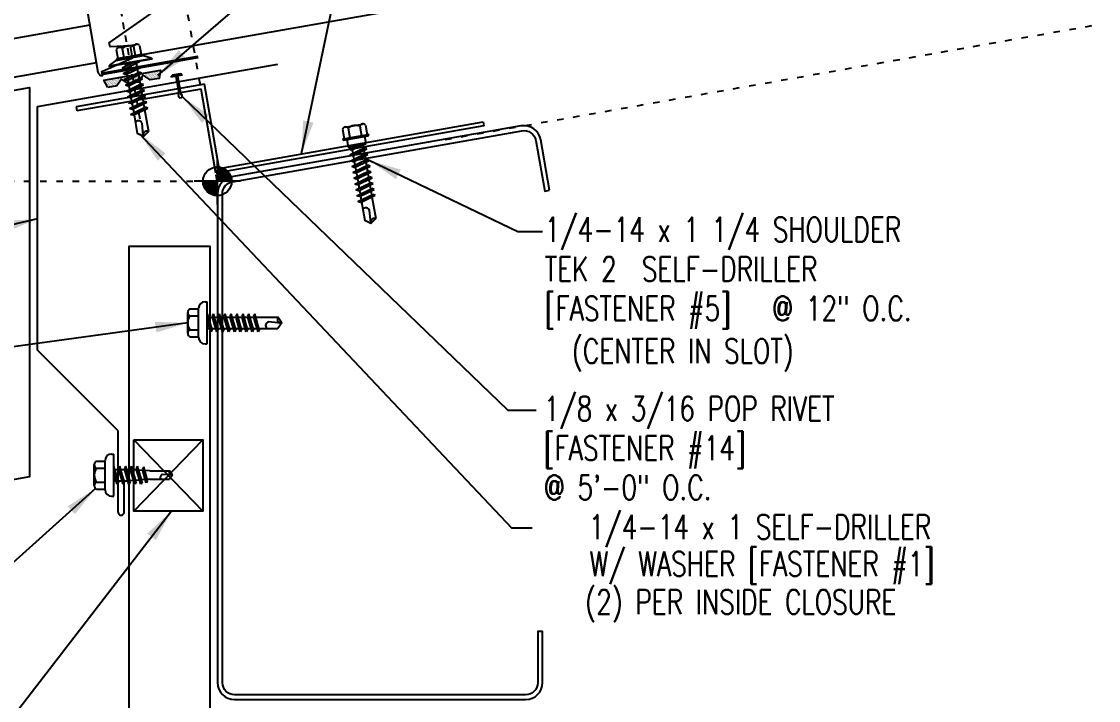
# Model space of a CAD drawing. Header units: inches. Extents: x 0.4 to 41.6, y 2 to 50.7.
# Drawn here: x 22.32 to 38.88, y 13.68 to 24.12 of the extents above; entities that cross this region are included whole.
import ezdxf
from ezdxf.enums import TextEntityAlignment as Align

# ---------------------------------------------------------------- set-up
doc = ezdxf.new("R2010")
doc.units = ezdxf.units.IN
doc.header["$MEASUREMENT"] = 0
doc.linetypes.add('ACAD_ISO07W100', pattern=[3, 0, -3])
doc.linetypes.add('DASH3', pattern=[0.125, 0.0625, -0.0625])
for name, color, linetype in [('CLO', 3, 'Continuous'), ('ELEV-MK', 3, 'Continuous'), ('FASTENER', 9, 'Continuous'), ('PANEL', 11, 'Continuous'), ('STLA', 12, 'Continuous'), ('TAPE', 8, 'Continuous'), ('TEXT', 2, 'Continuous'), ('TRIM', 6, 'Continuous')]:
    doc.layers.add(name, color=color, linetype=linetype)
doc.styles.add('TEXT1', font='ROMANS.shx', dxfattribs={"width": 0.75, "height": 0.375})
doc.dimstyles.new('DETAIL$7', dxfattribs={"dimscale": 4, "dimtxt": 0.09375, "dimasz": 0.125, "dimexe": 0.0625, "dimexo": 0.125, "dimgap": 0.0625, "dimtad": 1, "dimdec": 4, "dimzin": 3, "dimdsep": 46, "dimlunit": 4, "dimtxsty": 'TEXT1', "dimblk": 'ARCHTICK', "dimcen": 0.0625, "dimclrd": 7, "dimclre": 7, "dimclrt": 2, "dimadec": 0, "dimazin": 0, "dimtfac": 0.59375, "dimtdec": 4, "dimtmove": 0, "dimatfit": 3, "dimfxl": 0, "dimfrac": 2, "dimtolj": 1, "dimtzin": 3, "dimarcsym": 0})

# ---------------------------------------------------------------- blocks, each defined once
blk = doc.blocks.new('MB_UDICM')
at = {"layer": 'CLO'}
blk.add_lwpolyline([(0, 1), (0, 0.06, 0.414337), (0.06, 0), (0.06, 0.06), (0.562, 0.187), (0.562, 0.375), (0.25, 0.413), (0.25, 0.476), (1, 0.828), (1, 1.89), (0.06, 1.89), (0.06, 1.95, 0.414214), (0, 1.89)], format="xyb", close=True, dxfattribs=at)
at = {"layer": 'CLO', "const_width": 0.0478}
for points in [[(0.06, 1.926), (1, 1.926)], [(0.06, 0.024), (1.56, 0.024)]]:
    blk.add_lwpolyline(points, dxfattribs=at)
blk = doc.blocks.new('*X4')
at = {"color": 0}
for p, q in [((-0.434, 0.135), (-0.434, 0.135)), ((-0.434, 0.123), (-0.434, 0.123)), ((-0.422, 0.141), (-0.422, 0.141)), ((-0.422, 0.129), (-0.422, 0.129)), ((-0.422, 0.117), (-0.422, 0.117)), ((-0.422, 0.105), (-0.422, 0.105)), ((-0.422, 0.094), (-0.422, 0.094)), ((-0.422, 0.082), (-0.422, 0.082)), ((-0.41, 0.135), (-0.41, 0.135)), ((-0.41, 0.123), (-0.41, 0.123)), ((-0.41, 0.111), (-0.41, 0.111)), ((-0.41, 0.1), (-0.41, 0.1)), ((-0.41, 0.088), (-0.41, 0.088)), ((-0.41, 0.076), (-0.41, 0.076)), ((-0.41, 0.064), (-0.41, 0.064)), ((-0.41, 0.053), (-0.41, 0.053)), ((-0.41, 0.041), (-0.41, 0.041)), ((-0.398, 0.141), (-0.398, 0.141)), ((-0.398, 0.129), (-0.398, 0.129)), ((-0.398, 0.117), (-0.398, 0.117)), ((-0.398, 0.105), (-0.398, 0.105)), ((-0.398, 0.094), (-0.398, 0.094)), ((-0.398, 0.082), (-0.398, 0.082)), ((-0.398, 0.07), (-0.398, 0.07)), ((-0.398, 0.059), (-0.398, 0.059)), ((-0.398, 0.047), (-0.398, 0.047)), ((-0.398, 0.035), (-0.398, 0.035)), ((-0.398, 0.023), (-0.398, 0.023)), ((-0.387, 0.135), (-0.387, 0.135)), ((-0.387, 0.123), (-0.387, 0.123)), ((-0.387, 0.111), (-0.387, 0.111)), ((-0.387, 0.1), (-0.387, 0.1)), ((-0.387, 0.088), (-0.387, 0.088)), ((-0.387, 0.076), (-0.387, 0.076)), ((-0.387, 0.064), (-0.387, 0.064)), ((-0.387, 0.053), (-0.387, 0.053)), ((-0.387, 0.041), (-0.387, 0.041)), ((-0.387, 0.029), (-0.387, 0.029)), ((-0.375, 0.141), (-0.375, 0.141)), ((-0.375, 0.129), (-0.375, 0.129)), ((-0.375, 0.117), (-0.375, 0.117)), ((-0.375, 0.105), (-0.375, 0.105)), ((-0.375, 0.094), (-0.375, 0.094)), ((-0.375, 0.082), (-0.375, 0.082)), ((-0.375, 0.07), (-0.375, 0.07)), ((-0.375, 0.059), (-0.375, 0.059)), ((-0.375, 0.047), (-0.375, 0.047)), ((-0.375, 0.035), (-0.375, 0.035)), ((-0.375, 0.023), (-0.375, 0.023)), ((-0.363, 0.135), (-0.363, 0.135)), ((-0.363, 0.123), (-0.363, 0.123)), ((-0.363, 0.111), (-0.363, 0.111)), ((-0.363, 0.1), (-0.363, 0.1)), ((-0.363, 0.088), (-0.363, 0.088)), ((-0.363, 0.076), (-0.363, 0.076)), ((-0.363, 0.064), (-0.363, 0.064)), ((-0.363, 0.053), (-0.363, 0.053)), ((-0.363, 0.041), (-0.363, 0.041)), ((-0.363, 0.029), (-0.363, 0.029)), ((-0.352, 0.141), (-0.352, 0.141)), ((-0.352, 0.129), (-0.352, 0.129)), ((-0.352, 0.117), (-0.352, 0.117)), ((-0.352, 0.105), (-0.352, 0.105)), ((-0.352, 0.094), (-0.352, 0.094)), ((-0.352, 0.082), (-0.352, 0.082)), ((-0.352, 0.07), (-0.352, 0.07)), ((-0.352, 0.059), (-0.352, 0.059)), ((-0.352, 0.047), (-0.352, 0.047)), ((-0.352, 0.035), (-0.352, 0.035)), ((-0.352, 0.023), (-0.352, 0.023)), ((-0.34, 0.135), (-0.34, 0.135)), ((-0.34, 0.123), (-0.34, 0.123)), ((-0.34, 0.111), (-0.34, 0.111)), ((-0.34, 0.1), (-0.34, 0.1)), ((-0.34, 0.088), (-0.34, 0.088)), ((-0.34, 0.076), (-0.34, 0.076)), ((-0.34, 0.064), (-0.34, 0.064)), ((-0.34, 0.053), (-0.34, 0.053)), ((-0.34, 0.041), (-0.34, 0.041)), ((-0.34, 0.029), (-0.34, 0.029)), ((-0.328, 0.141), (-0.328, 0.141)), ((-0.328, 0.129), (-0.328, 0.129)), ((-0.328, 0.117), (-0.328, 0.117)), ((-0.328, 0.105), (-0.328, 0.105)), ((-0.328, 0.094), (-0.328, 0.094)), ((-0.328, 0.082), (-0.328, 0.082)), ((-0.328, 0.07), (-0.328, 0.07)), ((-0.328, 0.059), (-0.328, 0.059)), ((-0.328, 0.047), (-0.328, 0.047)), ((-0.328, 0.035), (-0.328, 0.035)), ((-0.328, 0.023), (-0.328, 0.023)), ((-0.316, 0.135), (-0.316, 0.135)), ((-0.316, 0.123), (-0.316, 0.123)), ((-0.316, 0.111), (-0.316, 0.111)), ((-0.316, 0.1), (-0.316, 0.1)), ((-0.316, 0.088), (-0.316, 0.088)), ((-0.316, 0.076), (-0.316, 0.076)), ((-0.316, 0.064), (-0.316, 0.064)), ((-0.316, 0.053), (-0.316, 0.053)), ((-0.316, 0.041), (-0.316, 0.041)), ((-0.316, 0.029), (-0.316, 0.029)), ((-0.305, 0.141), (-0.305, 0.141)), ((-0.305, 0.129), (-0.305, 0.129)), ((-0.305, 0.117), (-0.305, 0.117)), ((-0.305, 0.105), (-0.305, 0.105)), ((-0.305, 0.094), (-0.305, 0.094)), ((-0.305, 0.082), (-0.305, 0.082)), ((-0.305, 0.07), (-0.305, 0.07)), ((-0.305, 0.059), (-0.305, 0.059)), ((-0.305, 0.047), (-0.305, 0.047)), ((-0.305, 0.035), (-0.305, 0.035)), ((-0.305, 0.023), (-0.305, 0.023)), ((-0.293, 0.135), (-0.293, 0.135)), ((-0.293, 0.123), (-0.293, 0.123)), ((-0.293, 0.111), (-0.293, 0.111)), ((-0.293, 0.1), (-0.293, 0.1)), ((-0.293, 0.088), (-0.293, 0.088)), ((-0.293, 0.076), (-0.293, 0.076)), ((-0.293, 0.064), (-0.293, 0.064)), ((-0.293, 0.053), (-0.293, 0.053)), ((-0.293, 0.041), (-0.293, 0.041)), ((-0.293, 0.029), (-0.293, 0.029)), ((-0.281, 0.141), (-0.281, 0.141)), ((-0.281, 0.129), (-0.281, 0.129)), ((-0.281, 0.117), (-0.281, 0.117)), ((-0.281, 0.105), (-0.281, 0.105)), ((-0.281, 0.094), (-0.281, 0.094)), ((-0.281, 0.082), (-0.281, 0.082)), ((-0.281, 0.07), (-0.281, 0.07)), ((-0.281, 0.059), (-0.281, 0.059)), ((-0.281, 0.047), (-0.281, 0.047)), ((-0.281, 0.035), (-0.281, 0.035)), ((-0.281, 0.023), (-0.281, 0.023)), ((-0.27, 0.135), (-0.27, 0.135)), ((-0.27, 0.123), (-0.27, 0.123)), ((-0.27, 0.111), (-0.27, 0.111)), ((-0.27, 0.1), (-0.27, 0.1)), ((-0.27, 0.088), (-0.27, 0.088)), ((-0.27, 0.076), (-0.27, 0.076)), ((-0.27, 0.064), (-0.27, 0.064)), ((-0.27, 0.053), (-0.27, 0.053)), ((-0.27, 0.041), (-0.27, 0.041)), ((-0.27, 0.029), (-0.27, 0.029)), ((-0.258, 0.141), (-0.258, 0.141)), ((-0.258, 0.129), (-0.258, 0.129)), ((-0.258, 0.117), (-0.258, 0.117)), ((-0.258, 0.105), (-0.258, 0.105)), ((-0.258, 0.094), (-0.258, 0.094)), ((-0.258, 0.082), (-0.258, 0.082)), ((-0.258, 0.07), (-0.258, 0.07)), ((-0.258, 0.059), (-0.258, 0.059)), ((-0.258, 0.047), (-0.258, 0.047)), ((-0.258, 0.035), (-0.258, 0.035)), ((-0.258, 0.023), (-0.258, 0.023)), ((-0.246, 0.135), (-0.246, 0.135)), ((-0.246, 0.123), (-0.246, 0.123)), ((-0.246, 0.111), (-0.246, 0.111)), ((-0.246, 0.1), (-0.246, 0.1)), ((-0.246, 0.088), (-0.246, 0.088)), ((-0.246, 0.076), (-0.246, 0.076)), ((-0.246, 0.064), (-0.246, 0.064)), ((-0.246, 0.053), (-0.246, 0.053)), ((-0.246, 0.041), (-0.246, 0.041)), ((-0.234, 0.141), (-0.234, 0.141)), ((-0.234, 0.129), (-0.234, 0.129)), ((-0.234, 0.117), (-0.234, 0.117)), ((-0.234, 0.105), (-0.234, 0.105)), ((-0.234, 0.094), (-0.234, 0.094)), ((-0.234, 0.082), (-0.234, 0.082)), ((-0.234, 0.07), (-0.234, 0.07)), ((-0.234, 0.059), (-0.234, 0.059)), ((-0.234, 0.047), (-0.234, 0.047)), ((-0.223, 0.135), (-0.223, 0.135)), ((-0.223, 0.123), (-0.223, 0.123)), ((-0.223, 0.111), (-0.223, 0.111)), ((-0.223, 0.1), (-0.223, 0.1)), ((-0.223, 0.088), (-0.223, 0.088)), ((-0.223, 0.076), (-0.223, 0.076)), ((-0.223, 0.064), (-0.223, 0.064)), ((-0.211, 0.141), (-0.211, 0.141)), ((-0.211, 0.129), (-0.211, 0.129)), ((-0.211, 0.117), (-0.211, 0.117)), ((-0.211, 0.105), (-0.211, 0.105)), ((-0.211, 0.094), (-0.211, 0.094)), ((-0.211, 0.082), (-0.211, 0.082)), ((-0.211, 0.07), (-0.211, 0.07)), ((-0.199, 0.135), (-0.199, 0.135)), ((-0.199, 0.123), (-0.199, 0.123)), ((-0.199, 0.111), (-0.199, 0.111)), ((-0.199, 0.1), (-0.199, 0.1)), ((-0.199, 0.088), (-0.199, 0.088)), ((-0.188, 0.141), (-0.188, 0.141)), ((-0.188, 0.129), (-0.188, 0.129)), ((-0.188, 0.117), (-0.188, 0.117)), ((-0.188, 0.105), (-0.188, 0.105)), ((-0.188, 0.094), (-0.188, 0.094)), ((-0.176, 0.135), (-0.176, 0.135)), ((-0.176, 0.123), (-0.176, 0.123)), ((-0.176, 0.111), (-0.176, 0.111)), ((-0.164, 0.141), (-0.164, 0.141)), ((-0.164, 0.129), (-0.164, 0.129)), ((-0.164, 0.117), (-0.164, 0.117)), ((-0.164, 0.105), (-0.164, 0.105)), ((-0.152, 0.135), (-0.152, 0.135)), ((-0.152, 0.123), (-0.152, 0.123)), ((-0.152, 0.111), (-0.152, 0.111)), ((-0.152, 0.1), (-0.152, 0.1)), ((-0.141, 0.141), (-0.141, 0.141)), ((-0.141, 0.129), (-0.141, 0.129)), ((-0.141, 0.117), (-0.141, 0.117)), ((-0.141, 0.105), (-0.141, 0.105)), ((-0.141, 0.094), (-0.141, 0.094)), ((-0.141, 0.082), (-0.141, 0.082)), ((-0.129, 0.135), (-0.129, 0.135)), ((-0.129, 0.123), (-0.129, 0.123)), ((-0.129, 0.111), (-0.129, 0.111)), ((-0.129, 0.1), (-0.129, 0.1)), ((-0.129, 0.088), (-0.129, 0.088)), ((-0.129, 0.076), (-0.129, 0.076)), ((-0.117, 0.141), (-0.117, 0.141)), ((-0.117, 0.129), (-0.117, 0.129)), ((-0.117, 0.117), (-0.117, 0.117)), ((-0.117, 0.105), (-0.117, 0.105)), ((-0.117, 0.094), (-0.117, 0.094)), ((-0.117, 0.082), (-0.117, 0.082)), ((-0.117, 0.07), (-0.117, 0.07)), ((-0.117, 0.059), (-0.117, 0.059)), ((-0.105, 0.135), (-0.105, 0.135)), ((-0.105, 0.123), (-0.105, 0.123)), ((-0.105, 0.111), (-0.105, 0.111)), ((-0.105, 0.1), (-0.105, 0.1)), ((-0.105, 0.088), (-0.105, 0.088)), ((-0.105, 0.076), (-0.105, 0.076)), ((-0.105, 0.064), (-0.105, 0.064)), ((-0.105, 0.053), (-0.105, 0.053)), ((-0.094, 0.141), (-0.094, 0.141)), ((-0.094, 0.129), (-0.094, 0.129)), ((-0.094, 0.117), (-0.094, 0.117)), ((-0.094, 0.105), (-0.094, 0.105)), ((-0.094, 0.094), (-0.094, 0.094)), ((-0.094, 0.082), (-0.094, 0.082)), ((-0.094, 0.07), (-0.094, 0.07)), ((-0.094, 0.059), (-0.094, 0.059)), ((-0.094, 0.047), (-0.094, 0.047)), ((-0.094, 0.035), (-0.094, 0.035)), ((-0.082, 0.135), (-0.082, 0.135)), ((-0.082, 0.123), (-0.082, 0.123)), ((-0.082, 0.111), (-0.082, 0.111)), ((-0.082, 0.1), (-0.082, 0.1)), ((-0.082, 0.088), (-0.082, 0.088)), ((-0.082, 0.076), (-0.082, 0.076)), ((-0.082, 0.064), (-0.082, 0.064)), ((-0.082, 0.053), (-0.082, 0.053)), ((-0.082, 0.041), (-0.082, 0.041)), ((-0.082, 0.029), (-0.082, 0.029)), ((-0.07, 0.141), (-0.07, 0.141)), ((-0.07, 0.129), (-0.07, 0.129)), ((-0.07, 0.117), (-0.07, 0.117)), ((-0.07, 0.105), (-0.07, 0.105)), ((-0.07, 0.094), (-0.07, 0.094)), ((-0.07, 0.082), (-0.07, 0.082)), ((-0.07, 0.07), (-0.07, 0.07)), ((-0.07, 0.059), (-0.07, 0.059)), ((-0.07, 0.047), (-0.07, 0.047)), ((-0.07, 0.035), (-0.07, 0.035)), ((-0.07, 0.023), (-0.07, 0.023)), ((-0.059, 0.135), (-0.059, 0.135)), ((-0.059, 0.123), (-0.059, 0.123)), ((-0.059, 0.111), (-0.059, 0.111)), ((-0.059, 0.1), (-0.059, 0.1)), ((-0.059, 0.088), (-0.059, 0.088)), ((-0.059, 0.076), (-0.059, 0.076)), ((-0.059, 0.064), (-0.059, 0.064)), ((-0.059, 0.053), (-0.059, 0.053)), ((-0.059, 0.041), (-0.059, 0.041)), ((-0.059, 0.029), (-0.059, 0.029)), ((-0.047, 0.141), (-0.047, 0.141)), ((-0.047, 0.129), (-0.047, 0.129)), ((-0.047, 0.117), (-0.047, 0.117)), ((-0.047, 0.105), (-0.047, 0.105)), ((-0.047, 0.094), (-0.047, 0.094)), ((-0.047, 0.082), (-0.047, 0.082)), ((-0.047, 0.07), (-0.047, 0.07)), ((-0.047, 0.059), (-0.047, 0.059)), ((-0.047, 0.047), (-0.047, 0.047)), ((-0.047, 0.035), (-0.047, 0.035)), ((-0.047, 0.023), (-0.047, 0.023)), ((-0.035, 0.135), (-0.035, 0.135)), ((-0.035, 0.123), (-0.035, 0.123)), ((-0.035, 0.111), (-0.035, 0.111)), ((-0.035, 0.1), (-0.035, 0.1)), ((-0.035, 0.088), (-0.035, 0.088)), ((-0.035, 0.076), (-0.035, 0.076)), ((-0.035, 0.064), (-0.035, 0.064)), ((-0.035, 0.053), (-0.035, 0.053)), ((-0.035, 0.041), (-0.035, 0.041)), ((-0.035, 0.029), (-0.035, 0.029)), ((-0.023, 0.141), (-0.023, 0.141)), ((-0.023, 0.129), (-0.023, 0.129)), ((-0.023, 0.117), (-0.023, 0.117)), ((-0.023, 0.105), (-0.023, 0.105)), ((-0.023, 0.094), (-0.023, 0.094)), ((-0.023, 0.082), (-0.023, 0.082)), ((-0.023, 0.07), (-0.023, 0.07)), ((-0.023, 0.059), (-0.023, 0.059)), ((-0.023, 0.047), (-0.023, 0.047)), ((-0.023, 0.035), (-0.023, 0.035)), ((-0.023, 0.023), (-0.023, 0.023)), ((-0.012, 0.135), (-0.012, 0.135)), ((-0.012, 0.123), (-0.012, 0.123)), ((-0.012, 0.111), (-0.012, 0.111)), ((-0.012, 0.1), (-0.012, 0.1)), ((-0.012, 0.088), (-0.012, 0.088)), ((-0.012, 0.076), (-0.012, 0.076)), ((-0.012, 0.064), (-0.012, 0.064)), ((-0.012, 0.053), (-0.012, 0.053)), ((-0.012, 0.041), (-0.012, 0.041)), ((-0.012, 0.029), (-0.012, 0.029)), ((0, 0.141), (0, 0.141)), ((0, 0.129), (0, 0.129)), ((0, 0.117), (0, 0.117)), ((0, 0.105), (0, 0.105)), ((0, 0.094), (0, 0.094)), ((0, 0.082), (0, 0.082)), ((0, 0.07), (0, 0.07)), ((0, 0.059), (0, 0.059)), ((0, 0.047), (0, 0.047)), ((0, 0.035), (0, 0.035)), ((0, 0.023), (0, 0.023)), ((0.012, 0.135), (0.012, 0.135)), ((0.012, 0.123), (0.012, 0.123)), ((0.012, 0.111), (0.012, 0.111)), ((0.012, 0.1), (0.012, 0.1)), ((0.012, 0.088), (0.012, 0.088)), ((0.012, 0.076), (0.012, 0.076)), ((0.012, 0.064), (0.012, 0.064)), ((0.012, 0.053), (0.012, 0.053)), ((0.012, 0.041), (0.012, 0.041)), ((0.012, 0.029), (0.012, 0.029)), ((0.023, 0.141), (0.023, 0.141)), ((0.023, 0.129), (0.023, 0.129)), ((0.023, 0.117), (0.023, 0.117)), ((0.023, 0.105), (0.023, 0.105)), ((0.023, 0.094), (0.023, 0.094)), ((0.023, 0.082), (0.023, 0.082)), ((0.023, 0.07), (0.023, 0.07)), ((0.023, 0.059), (0.023, 0.059)), ((0.023, 0.047), (0.023, 0.047)), ((0.023, 0.035), (0.023, 0.035)), ((0.023, 0.023), (0.023, 0.023)), ((0.035, 0.135), (0.035, 0.135)), ((0.035, 0.123), (0.035, 0.123)), ((0.035, 0.111), (0.035, 0.111)), ((0.035, 0.1), (0.035, 0.1)), ((0.035, 0.088), (0.035, 0.088)), ((0.035, 0.076), (0.035, 0.076)), ((0.035, 0.064), (0.035, 0.064)), ((0.035, 0.053), (0.035, 0.053)), ((0.035, 0.041), (0.035, 0.041)), ((0.035, 0.029), (0.035, 0.029)), ((0.047, 0.141), (0.047, 0.141)), ((0.047, 0.129), (0.047, 0.129)), ((0.047, 0.117), (0.047, 0.117)), ((0.047, 0.105), (0.047, 0.105)), ((0.047, 0.094), (0.047, 0.094)), ((0.047, 0.082), (0.047, 0.082)), ((0.047, 0.07), (0.047, 0.07)), ((0.047, 0.059), (0.047, 0.059)), ((0.047, 0.047), (0.047, 0.047)), ((0.047, 0.035), (0.047, 0.035)), ((0.047, 0.023), (0.047, 0.023)), ((0.059, 0.135), (0.059, 0.135)), ((0.059, 0.123), (0.059, 0.123)), ((0.059, 0.111), (0.059, 0.111)), ((0.059, 0.1), (0.059, 0.1)), ((0.059, 0.088), (0.059, 0.088)), ((0.059, 0.076), (0.059, 0.076)), ((0.059, 0.064), (0.059, 0.064)), ((0.059, 0.053), (0.059, 0.053)), ((0.059, 0.041), (0.059, 0.041)), ((0.059, 0.029), (0.059, 0.029)), ((0.07, 0.141), (0.07, 0.141)), ((0.07, 0.129), (0.07, 0.129)), ((0.07, 0.117), (0.07, 0.117)), ((0.07, 0.105), (0.07, 0.105)), ((0.07, 0.094), (0.07, 0.094)), ((0.07, 0.082), (0.07, 0.082)), ((0.07, 0.07), (0.07, 0.07)), ((0.07, 0.059), (0.07, 0.059)), ((0.07, 0.047), (0.07, 0.047)), ((0.07, 0.035), (0.07, 0.035)), ((0.07, 0.023), (0.07, 0.023)), ((0.082, 0.135), (0.082, 0.135)), ((0.082, 0.123), (0.082, 0.123)), ((0.082, 0.111), (0.082, 0.111)), ((0.082, 0.1), (0.082, 0.1)), ((0.082, 0.088), (0.082, 0.088)), ((0.082, 0.076), (0.082, 0.076)), ((0.082, 0.064), (0.082, 0.064)), ((0.082, 0.053), (0.082, 0.053)), ((0.082, 0.041), (0.082, 0.041)), ((0.082, 0.029), (0.082, 0.029)), ((0.094, 0.141), (0.094, 0.141)), ((0.094, 0.129), (0.094, 0.129)), ((0.094, 0.117), (0.094, 0.117)), ((0.094, 0.105), (0.094, 0.105)), ((0.094, 0.094), (0.094, 0.094)), ((0.094, 0.082), (0.094, 0.082)), ((0.094, 0.07), (0.094, 0.07)), ((0.094, 0.059), (0.094, 0.059)), ((0.094, 0.047), (0.094, 0.047)), ((0.094, 0.035), (0.094, 0.035)), ((0.105, 0.135), (0.105, 0.135)), ((0.105, 0.123), (0.105, 0.123)), ((0.105, 0.111), (0.105, 0.111)), ((0.105, 0.1), (0.105, 0.1)), ((0.105, 0.088), (0.105, 0.088)), ((0.105, 0.076), (0.105, 0.076)), ((0.105, 0.064), (0.105, 0.064)), ((0.105, 0.053), (0.105, 0.053)), ((0.117, 0.141), (0.117, 0.141)), ((0.117, 0.129), (0.117, 0.129)), ((0.117, 0.117), (0.117, 0.117)), ((0.117, 0.105), (0.117, 0.105)), ((0.117, 0.094), (0.117, 0.094)), ((0.117, 0.082), (0.117, 0.082)), ((0.117, 0.07), (0.117, 0.07)), ((0.117, 0.059), (0.117, 0.059)), ((0.129, 0.135), (0.129, 0.135)), ((0.129, 0.123), (0.129, 0.123)), ((0.129, 0.111), (0.129, 0.111)), ((0.129, 0.1), (0.129, 0.1)), ((0.129, 0.088), (0.129, 0.088)), ((0.129, 0.076), (0.129, 0.076)), ((0.141, 0.141), (0.141, 0.141)), ((0.141, 0.129), (0.141, 0.129)), ((0.141, 0.117), (0.141, 0.117)), ((0.141, 0.105), (0.141, 0.105)), ((0.141, 0.094), (0.141, 0.094)), ((0.141, 0.082), (0.141, 0.082)), ((0.152, 0.135), (0.152, 0.135)), ((0.152, 0.123), (0.152, 0.123)), ((0.152, 0.111), (0.152, 0.111)), ((0.152, 0.1), (0.152, 0.1)), ((0.164, 0.141), (0.164, 0.141)), ((0.164, 0.129), (0.164, 0.129)), ((0.164, 0.117), (0.164, 0.117)), ((0.164, 0.105), (0.164, 0.105)), ((0.176, 0.135), (0.176, 0.135)), ((0.176, 0.123), (0.176, 0.123)), ((0.176, 0.111), (0.176, 0.111)), ((0.188, 0.141), (0.188, 0.141)), ((0.188, 0.129), (0.188, 0.129)), ((0.188, 0.117), (0.188, 0.117)), ((0.188, 0.105), (0.188, 0.105)), ((0.188, 0.094), (0.188, 0.094)), ((0.199, 0.135), (0.199, 0.135)), ((0.199, 0.123), (0.199, 0.123)), ((0.199, 0.111), (0.199, 0.111)), ((0.199, 0.1), (0.199, 0.1)), ((0.199, 0.088), (0.199, 0.088)), ((0.211, 0.141), (0.211, 0.141)), ((0.211, 0.129), (0.211, 0.129)), ((0.211, 0.117), (0.211, 0.117)), ((0.211, 0.105), (0.211, 0.105)), ((0.211, 0.094), (0.211, 0.094)), ((0.211, 0.082), (0.211, 0.082)), ((0.211, 0.07), (0.211, 0.07)), ((0.223, 0.135), (0.223, 0.135)), ((0.223, 0.123), (0.223, 0.123)), ((0.223, 0.111), (0.223, 0.111)), ((0.223, 0.1), (0.223, 0.1)), ((0.223, 0.088), (0.223, 0.088)), ((0.223, 0.076), (0.223, 0.076)), ((0.223, 0.064), (0.223, 0.064)), ((0.234, 0.141), (0.234, 0.141)), ((0.234, 0.129), (0.234, 0.129)), ((0.234, 0.117), (0.234, 0.117)), ((0.234, 0.105), (0.234, 0.105)), ((0.234, 0.094), (0.234, 0.094)), ((0.234, 0.082), (0.234, 0.082)), ((0.234, 0.07), (0.234, 0.07)), ((0.234, 0.059), (0.234, 0.059)), ((0.234, 0.047), (0.234, 0.047)), ((0.246, 0.135), (0.246, 0.135)), ((0.246, 0.123), (0.246, 0.123)), ((0.246, 0.111), (0.246, 0.111)), ((0.246, 0.1), (0.246, 0.1)), ((0.246, 0.088), (0.246, 0.088)), ((0.246, 0.076), (0.246, 0.076)), ((0.246, 0.064), (0.246, 0.064)), ((0.246, 0.053), (0.246, 0.053)), ((0.246, 0.041), (0.246, 0.041)), ((0.258, 0.141), (0.258, 0.141)), ((0.258, 0.129), (0.258, 0.129)), ((0.258, 0.117), (0.258, 0.117)), ((0.258, 0.105), (0.258, 0.105)), ((0.258, 0.094), (0.258, 0.094)), ((0.258, 0.082), (0.258, 0.082)), ((0.258, 0.07), (0.258, 0.07)), ((0.258, 0.059), (0.258, 0.059)), ((0.258, 0.047), (0.258, 0.047)), ((0.258, 0.035), (0.258, 0.035)), ((0.258, 0.023), (0.258, 0.023)), ((0.27, 0.135), (0.27, 0.135)), ((0.27, 0.123), (0.27, 0.123)), ((0.27, 0.111), (0.27, 0.111)), ((0.27, 0.1), (0.27, 0.1)), ((0.27, 0.088), (0.27, 0.088)), ((0.27, 0.076), (0.27, 0.076)), ((0.27, 0.064), (0.27, 0.064)), ((0.27, 0.053), (0.27, 0.053)), ((0.27, 0.041), (0.27, 0.041)), ((0.27, 0.029), (0.27, 0.029)), ((0.281, 0.141), (0.281, 0.141)), ((0.281, 0.129), (0.281, 0.129)), ((0.281, 0.117), (0.281, 0.117)), ((0.281, 0.105), (0.281, 0.105)), ((0.281, 0.094), (0.281, 0.094)), ((0.281, 0.082), (0.281, 0.082)), ((0.281, 0.07), (0.281, 0.07)), ((0.281, 0.059), (0.281, 0.059)), ((0.281, 0.047), (0.281, 0.047)), ((0.281, 0.035), (0.281, 0.035)), ((0.281, 0.023), (0.281, 0.023)), ((0.293, 0.135), (0.293, 0.135)), ((0.293, 0.123), (0.293, 0.123)), ((0.293, 0.111), (0.293, 0.111)), ((0.293, 0.1), (0.293, 0.1)), ((0.293, 0.088), (0.293, 0.088)), ((0.293, 0.076), (0.293, 0.076)), ((0.293, 0.064), (0.293, 0.064)), ((0.293, 0.053), (0.293, 0.053)), ((0.293, 0.041), (0.293, 0.041)), ((0.293, 0.029), (0.293, 0.029)), ((0.305, 0.141), (0.305, 0.141)), ((0.305, 0.129), (0.305, 0.129)), ((0.305, 0.117), (0.305, 0.117)), ((0.305, 0.105), (0.305, 0.105)), ((0.305, 0.094), (0.305, 0.094)), ((0.305, 0.082), (0.305, 0.082)), ((0.305, 0.07), (0.305, 0.07)), ((0.305, 0.059), (0.305, 0.059)), ((0.305, 0.047), (0.305, 0.047)), ((0.305, 0.035), (0.305, 0.035)), ((0.305, 0.023), (0.305, 0.023)), ((0.316, 0.135), (0.316, 0.135)), ((0.316, 0.123), (0.316, 0.123)), ((0.316, 0.111), (0.316, 0.111)), ((0.316, 0.1), (0.316, 0.1)), ((0.316, 0.088), (0.316, 0.088)), ((0.316, 0.076), (0.316, 0.076)), ((0.316, 0.064), (0.316, 0.064)), ((0.316, 0.053), (0.316, 0.053)), ((0.316, 0.041), (0.316, 0.041)), ((0.316, 0.029), (0.316, 0.029)), ((0.328, 0.141), (0.328, 0.141)), ((0.328, 0.129), (0.328, 0.129)), ((0.328, 0.117), (0.328, 0.117)), ((0.328, 0.105), (0.328, 0.105)), ((0.328, 0.094), (0.328, 0.094)), ((0.328, 0.082), (0.328, 0.082)), ((0.328, 0.07), (0.328, 0.07)), ((0.328, 0.059), (0.328, 0.059)), ((0.328, 0.047), (0.328, 0.047)), ((0.328, 0.035), (0.328, 0.035)), ((0.328, 0.023), (0.328, 0.023)), ((0.34, 0.135), (0.34, 0.135)), ((0.34, 0.123), (0.34, 0.123)), ((0.34, 0.111), (0.34, 0.111)), ((0.34, 0.1), (0.34, 0.1)), ((0.34, 0.088), (0.34, 0.088)), ((0.34, 0.076), (0.34, 0.076)), ((0.34, 0.064), (0.34, 0.064)), ((0.34, 0.053), (0.34, 0.053)), ((0.34, 0.041), (0.34, 0.041)), ((0.34, 0.029), (0.34, 0.029)), ((0.352, 0.141), (0.352, 0.141)), ((0.352, 0.129), (0.352, 0.129)), ((0.352, 0.117), (0.352, 0.117)), ((0.352, 0.105), (0.352, 0.105)), ((0.352, 0.094), (0.352, 0.094)), ((0.352, 0.082), (0.352, 0.082)), ((0.352, 0.07), (0.352, 0.07)), ((0.352, 0.059), (0.352, 0.059)), ((0.352, 0.047), (0.352, 0.047)), ((0.352, 0.035), (0.352, 0.035)), ((0.352, 0.023), (0.352, 0.023)), ((0.363, 0.135), (0.363, 0.135)), ((0.363, 0.123), (0.363, 0.123)), ((0.363, 0.111), (0.363, 0.111)), ((0.363, 0.1), (0.363, 0.1)), ((0.363, 0.088), (0.363, 0.088)), ((0.363, 0.076), (0.363, 0.076)), ((0.363, 0.064), (0.363, 0.064)), ((0.363, 0.053), (0.363, 0.053)), ((0.363, 0.041), (0.363, 0.041)), ((0.363, 0.029), (0.363, 0.029)), ((0.375, 0.141), (0.375, 0.141)), ((0.375, 0.129), (0.375, 0.129)), ((0.375, 0.117), (0.375, 0.117)), ((0.375, 0.105), (0.375, 0.105)), ((0.375, 0.094), (0.375, 0.094)), ((0.375, 0.082), (0.375, 0.082)), ((0.375, 0.07), (0.375, 0.07)), ((0.375, 0.059), (0.375, 0.059)), ((0.375, 0.047), (0.375, 0.047)), ((0.375, 0.035), (0.375, 0.035)), ((0.375, 0.023), (0.375, 0.023)), ((0.387, 0.135), (0.387, 0.135)), ((0.387, 0.123), (0.387, 0.123)), ((0.387, 0.111), (0.387, 0.111)), ((0.387, 0.1), (0.387, 0.1)), ((0.387, 0.088), (0.387, 0.088)), ((0.387, 0.076), (0.387, 0.076)), ((0.387, 0.064), (0.387, 0.064)), ((0.387, 0.053), (0.387, 0.053)), ((0.387, 0.041), (0.387, 0.041)), ((0.387, 0.029), (0.387, 0.029)), ((0.398, 0.141), (0.398, 0.141)), ((0.398, 0.129), (0.398, 0.129)), ((0.398, 0.117), (0.398, 0.117)), ((0.398, 0.105), (0.398, 0.105)), ((0.398, 0.094), (0.398, 0.094)), ((0.398, 0.082), (0.398, 0.082)), ((0.398, 0.07), (0.398, 0.07)), ((0.398, 0.059), (0.398, 0.059)), ((0.398, 0.047), (0.398, 0.047)), ((0.398, 0.035), (0.398, 0.035)), ((0.398, 0.023), (0.398, 0.023)), ((0.41, 0.135), (0.41, 0.135)), ((0.41, 0.123), (0.41, 0.123)), ((0.41, 0.111), (0.41, 0.111)), ((0.41, 0.1), (0.41, 0.1)), ((0.41, 0.088), (0.41, 0.088)), ((0.41, 0.076), (0.41, 0.076)), ((0.41, 0.064), (0.41, 0.064)), ((0.41, 0.053), (0.41, 0.053)), ((0.41, 0.041), (0.41, 0.041)), ((0.422, 0.141), (0.422, 0.141)), ((0.422, 0.129), (0.422, 0.129)), ((0.422, 0.117), (0.422, 0.117)), ((0.422, 0.105), (0.422, 0.105)), ((0.422, 0.094), (0.422, 0.094)), ((0.422, 0.082), (0.422, 0.082)), ((0.434, 0.135), (0.434, 0.135)), ((0.434, 0.123), (0.434, 0.123))]:
    blk.add_line(p, q, dxfattribs=at)
blk = doc.blocks.new('MB_DBTAP')
at = {"layer": 'TAPE', "color": 9}
blk.add_lwpolyline([(-0.403, 0.018), (-0.442, 0.141), (0.442, 0.141), (0.403, 0.018), (0.26, 0.018), (0.17, 0.109), (0.079, 0.018), (0, 0.018), (-0.079, 0.018), (-0.17, 0.109), (-0.26, 0.018)], close=True, dxfattribs=at)
at = {"layer": 'TAPE', "color": 251}
blk.add_blockref('*X4', (0, 0), dxfattribs=at)
blk = doc.blocks.new('MB_DW1')
at = {"layer": 'FASTENER'}
for p, q in [((-0.181, 0.276), (-0.181, 0.137)), ((-0.135, 0.302), (0.135, 0.302)), ((-0.089, 0.276), (-0.089, 0.137)), ((0.089, 0.276), (0.089, 0.137)), ((0.181, 0.276), (0.181, 0.137)), ((-0.217, 0.114), (-0.326, 0.059)), ((-0.326, 0.059), (-0.326, 0.049)), ((-0.326, 0.049), (0.326, 0.049)), ((-0.217, 0.114), (0.217, 0.114)), ((-0.193, 0.137), (0.193, 0.137)), ((-0.193, 0.119), (0.193, 0.119)), ((-0.181, 0.137), (0.181, 0.137)), ((-0.139, -0.016), (0.046, 0.037)), ((-0.104, -0.036), (0.139, 0.033)), ((-0.086, 0.037), (-0.086, -0.001)), ((-0.086, 0.037), (0.086, 0.037)), ((0.086, 0.037), (0.133, 0.037)), ((0.086, 0.018), (0.086, -0.042)), ((0.139, 0.033), (0.133, 0.037)), ((0.217, 0.114), (0.326, 0.059)), ((0.326, 0.059), (0.326, 0.049)), ((-0.104, -0.036), (-0.139, -0.016)), ((-0.139, -0.107), (0.104, -0.038)), ((-0.104, -0.127), (-0.139, -0.107)), ((-0.139, -0.198), (0.104, -0.128)), ((-0.104, -0.127), (0.139, -0.058)), ((-0.104, -0.218), (0.139, -0.149)), ((-0.086, -0.031), (-0.086, -0.092)), ((-0.086, -0.122), (-0.086, -0.183)), ((0.086, -0.073), (0.086, -0.133)), ((0.086, -0.164), (0.086, -0.224)), ((0.139, -0.058), (0.104, -0.038)), ((0.139, -0.149), (0.104, -0.128)), ((-0.104, -0.218), (-0.139, -0.198)), ((-0.139, -0.289), (0.104, -0.219)), ((-0.104, -0.309), (-0.139, -0.289)), ((-0.139, -0.38), (0.104, -0.31)), ((-0.104, -0.309), (0.139, -0.239)), ((-0.104, -0.4), (0.139, -0.33)), ((-0.086, -0.213), (-0.086, -0.274)), ((-0.086, -0.304), (-0.086, -0.364)), ((0.086, -0.255), (0.086, -0.315)), ((0.139, -0.239), (0.104, -0.219)), ((0.139, -0.33), (0.104, -0.31)), ((-0.104, -0.4), (-0.139, -0.38)), ((-0.139, -0.47), (0.104, -0.401)), ((-0.104, -0.491), (-0.139, -0.47)), ((-0.139, -0.561), (0.104, -0.492)), ((-0.104, -0.491), (0.139, -0.421)), ((-0.086, -0.395), (-0.086, -0.455)), ((-0.086, -0.486), (-0.086, -0.546)), ((0.086, -0.345), (0.086, -0.406)), ((0.086, -0.436), (0.086, -0.497)), ((0.139, -0.421), (0.104, -0.401)), ((0.139, -0.512), (0.104, -0.492)), ((-0.104, -0.581), (-0.139, -0.561)), ((-0.139, -0.652), (0.104, -0.583)), ((-0.104, -0.672), (-0.139, -0.652)), ((-0.104, -0.581), (0.139, -0.512)), ((-0.104, -0.672), (0.139, -0.603)), ((-0.086, -0.577), (-0.086, -0.637)), ((0.086, -0.527), (0.086, -0.588)), ((0.086, -0.618), (0.086, -0.679)), ((0.139, -0.603), (0.104, -0.583)), ((-0.139, -0.743), (0.104, -0.674)), ((-0.104, -0.763), (-0.139, -0.743)), ((-0.104, -0.763), (0.139, -0.694)), ((-0.086, -0.667), (-0.086, -0.728)), ((-0.086, -0.758), (-0.086, -1.05)), ((0.086, -0.709), (0.086, -1.05)), ((0.139, -0.694), (0.104, -0.674)), ((-0.002, -1.095), (0.014, -0.909)), ((0, -1.111), (-0.086, -1.05)), ((0, -1.111), (0.086, -1.05))]:
    blk.add_line(p, q, dxfattribs=at)
blk.add_lwpolyline([(-0.331, 0.037), (-0.331, 0.049), (0.331, 0.049), (0.331, 0.037)], close=True, dxfattribs=at)
for centre, radius, start, end in [((-0.135, 0.25), 0.0527, 29.8754, 150.1246), ((0, 0.138), 0.164, 56.9974, 123.0026), ((0.135, 0.25), 0.0527, 29.8754, 150.1246), ((-0.193, 0.128), 0.00894, 90, 270), ((0.193, 0.128), 0.00894, 270, 90), ((-0.046, -0.921), 0.0615, 11.1445, 130.906), ((0.054, -1.097), 0.0563, 55.4585, 194.8454)]:
    blk.add_arc(centre, radius, start, end, dxfattribs=at)
blk = doc.blocks.new('SD22')
at = {"layer": 'FASTENER'}
for p, q in [((-0.181, 0.204), (-0.181, 0.055)), ((-0.135, 0.23), (0.135, 0.23)), ((-0.089, 0.204), (-0.089, 0.055)), ((0.089, 0.204), (0.089, 0.055)), ((0.181, 0.204), (0.181, 0.055)), ((-0.193, 0.055), (0.193, 0.055)), ((-0.193, 0.037), (0.193, 0.037)), ((-0.181, 0.055), (0.181, 0.055)), ((-0.139, 0.037), (-0.139, -0.082)), ((0.139, -0.082), (0.139, 0.037)), ((-0.139, -0.114), (-0.025, -0.082)), ((-0.139, -0.082), (0.139, -0.082)), ((-0.104, -0.134), (-0.139, -0.114)), ((-0.139, -0.205), (0.104, -0.136)), ((-0.104, -0.134), (0.081, -0.082)), ((-0.104, -0.225), (0.139, -0.156)), ((-0.086, -0.082), (-0.086, -0.099)), ((-0.086, -0.129), (-0.086, -0.19)), ((0.086, -0.082), (0.086, -0.141)), ((0.139, -0.156), (0.104, -0.136)), ((-0.104, -0.225), (-0.139, -0.205)), ((-0.139, -0.296), (0.104, -0.227)), ((-0.104, -0.316), (-0.139, -0.296)), ((-0.139, -0.387), (0.104, -0.318)), ((-0.104, -0.316), (0.139, -0.247)), ((-0.086, -0.22), (-0.086, -0.281)), ((-0.086, -0.311), (-0.086, -0.372)), ((0.086, -0.171), (0.086, -0.232)), ((0.086, -0.262), (0.086, -0.322)), ((0.139, -0.247), (0.104, -0.227)), ((0.139, -0.338), (0.104, -0.318)), ((-0.104, -0.407), (-0.139, -0.387)), ((-0.139, -0.478), (0.104, -0.408)), ((-0.104, -0.498), (-0.139, -0.478)), ((-0.104, -0.407), (0.139, -0.338)), ((-0.104, -0.498), (0.139, -0.429)), ((-0.086, -0.402), (-0.086, -0.463)), ((-0.086, -0.493), (-0.086, -0.554)), ((0.086, -0.353), (0.086, -0.413)), ((0.086, -0.444), (0.086, -0.504)), ((0.139, -0.429), (0.104, -0.408)), ((-0.139, -0.569), (0.104, -0.499)), ((-0.104, -0.589), (-0.139, -0.569)), ((-0.139, -0.66), (0.104, -0.59)), ((-0.104, -0.68), (-0.139, -0.66)), ((-0.104, -0.589), (0.139, -0.519)), ((-0.104, -0.68), (0.139, -0.61)), ((-0.086, -0.584), (-0.086, -0.644)), ((0.086, -0.535), (0.086, -0.595)), ((0.086, -0.625), (0.086, -0.686)), ((0.139, -0.519), (0.104, -0.499)), ((0.139, -0.61), (0.104, -0.59)), ((-0.139, -0.75), (0.104, -0.681)), ((-0.104, -0.771), (-0.139, -0.75)), ((-0.139, -0.841), (0.104, -0.772)), ((-0.104, -0.771), (0.139, -0.701)), ((-0.104, -0.861), (0.139, -0.792)), ((-0.086, -0.675), (-0.086, -0.735)), ((-0.086, -0.766), (-0.086, -0.826)), ((0.086, -0.716), (0.086, -0.777)), ((0.086, -0.807), (0.086, -0.868)), ((0.139, -0.701), (0.104, -0.681)), ((0.139, -0.792), (0.104, -0.772)), ((-0.104, -0.861), (-0.139, -0.841)), ((-0.139, -0.932), (0.104, -0.863)), ((-0.104, -0.952), (-0.139, -0.932)), ((-0.104, -0.952), (0.139, -0.883)), ((-0.086, -0.857), (-0.086, -0.917)), ((-0.086, -0.947), (-0.086, -1.239)), ((0.086, -0.898), (0.086, -1.239)), ((0.139, -0.883), (0.104, -0.863)), ((-0.002, -1.285), (0.014, -1.098)), ((0, -1.3), (-0.086, -1.239)), ((0, -1.3), (0.086, -1.239))]:
    blk.add_line(p, q, dxfattribs=at)
for centre, radius, start, end in [((-0.135, 0.178), 0.0527, 29.8754, 150.1246), ((0, 0.066), 0.164, 56.9974, 123.0026), ((0.135, 0.178), 0.0527, 29.8754, 150.1246), ((-0.193, 0.046), 0.00894, 90, 270), ((0.193, 0.046), 0.00894, 270, 90), ((-0.046, -1.11), 0.0615, 11.1445, 130.906), ((0.054, -1.286), 0.0563, 55.4585, 194.8454)]:
    blk.add_arc(centre, radius, start, end, dxfattribs=at)
blk = doc.blocks.new('FD-F5')
at = {"layer": 'TEXT', "style": 'TEXT1', "width": 0.75}
for s, p in [('1/4-14 x 1 1/4 SHOULDER', (0.0047, -0.0408)), ('TEK 2  SELF-DRILLER', (0.0047, -0.1926)), ('[FASTENER #5]', (0.0047, -0.3444))]:
    blk.add_text(s, height=0.09375, dxfattribs=at).set_placement(p)
blk.add_attdef('(QUANTITY)', (0.8792, -0.3444), '', height=0.0938, dxfattribs=at)
at = {"layer": 'TEXT', "style": 'TEXT1', "flags": 1}
for tag, p in [('Color', (0.0529, -0.546)), ('Calc', (0.0529, -0.546)), ('OPT1', (0.0529, -0.546)), ('Opt2', (0.0529, -0.546)), ('Opt3', (0.0529, -0.546)), ('Description', (0.0529, -0.546)), ('Multiple', (0.0529, -0.546)), ('Part', (0.0529, -0.546)), ('Spare1', (0.0529, -0.7335)), ('Spare2', (0.0529, -0.7335)), ('Spare3', (0.0529, -0.7335)), ('Spare4', (0.0529, -0.7335)), ('Spare5', (0.0529, -0.7335)), ('Spare6', (0.0529, -0.7335)), ('Spare7', (0.0529, -0.7335)), ('Spare8', (0.0529, -0.7335)), ('Spare9', (0.0529, -0.7335)), ('Spare10', (0.0529, -0.7335))]:
    blk.add_attdef(tag, p, '', height=0.0938, dxfattribs=at)
blk = doc.blocks.new('SURVEY')
at = {"color": 11}
for p, q in [((0, 0.1785), (0, -0.1785)), ((0.0328, 0.105), (0, 0.105)), ((0.0632, 0.09), (0, 0.09)), ((0.0805, 0.075), (0, 0.075)), ((0.0922, 0.06), (0, 0.06)), ((0.1004, 0.045), (0, 0.045)), ((0.1058, 0.03), (0, 0.03)), ((0.109, 0.015), (0, 0.015)), ((0.1785, 0), (-0.1785, 0)), ((0, -0.015), (-0.109, -0.015)), ((0, -0.03), (-0.1058, -0.03)), ((0, -0.045), (-0.1004, -0.045)), ((0, -0.06), (-0.0922, -0.06)), ((0, -0.075), (-0.0805, -0.075)), ((0, -0.09), (-0.0632, -0.09)), ((0, -0.105), (-0.0328, -0.105))]:
    blk.add_line(p, q, dxfattribs=at)
blk.add_circle((0, 0), 0.11, dxfattribs=at)
blk = doc.blocks.new('fz2')
at = {"layer": 'FASTENER'}
for p, q in [((-0.161, 0.337), (0.161, 0.337)), ((-0.224, 0.171), (0.215, 0.171)), ((-0.215, 0.305), (-0.215, 0.171)), ((-0.107, 0.305), (-0.107, 0.171)), ((0.107, 0.305), (0.107, 0.171)), ((0.215, 0.305), (0.215, 0.171)), ((-0.324, 0.071), (-0.324, 0.037)), ((-0.324, 0.037), (0.324, 0.037)), ((-0.139, -0.016), (0.046, 0.037)), ((-0.104, -0.036), (0.139, 0.033)), ((-0.086, 0.037), (0.086, 0.037)), ((-0.086, 0.037), (-0.086, -0.001)), ((0.086, 0.037), (0.133, 0.037)), ((0.086, 0.018), (0.086, -0.042)), ((0.139, 0.033), (0.133, 0.037)), ((0.324, 0.071), (0.324, 0.037)), ((-0.104, -0.036), (-0.139, -0.016)), ((-0.139, -0.107), (0.104, -0.038)), ((-0.104, -0.127), (-0.139, -0.107)), ((-0.139, -0.198), (0.104, -0.128)), ((-0.104, -0.127), (0.139, -0.058)), ((-0.104, -0.218), (0.139, -0.149)), ((-0.086, -0.031), (-0.086, -0.092)), ((-0.086, -0.122), (-0.086, -0.183)), ((0.086, -0.073), (0.086, -0.133)), ((0.086, -0.164), (0.086, -0.224)), ((0.139, -0.058), (0.104, -0.038)), ((0.139, -0.149), (0.104, -0.128)), ((-0.104, -0.218), (-0.139, -0.198)), ((-0.139, -0.289), (0.104, -0.219)), ((-0.104, -0.309), (-0.139, -0.289)), ((-0.139, -0.38), (0.104, -0.31)), ((-0.104, -0.309), (0.139, -0.239)), ((-0.104, -0.4), (0.139, -0.33)), ((-0.086, -0.213), (-0.086, -0.274)), ((-0.086, -0.304), (-0.086, -0.364)), ((0.086, -0.255), (0.086, -0.315)), ((0.139, -0.239), (0.104, -0.219)), ((0.139, -0.33), (0.104, -0.31)), ((-0.104, -0.4), (-0.139, -0.38)), ((-0.139, -0.47), (0.104, -0.401)), ((-0.104, -0.491), (-0.139, -0.47)), ((-0.139, -0.561), (0.104, -0.492)), ((-0.104, -0.491), (0.139, -0.421)), ((-0.086, -0.395), (-0.086, -0.455)), ((-0.086, -0.486), (-0.086, -0.546)), ((0.086, -0.345), (0.086, -0.406)), ((0.086, -0.436), (0.086, -0.497)), ((0.139, -0.421), (0.104, -0.401)), ((0.139, -0.512), (0.104, -0.492)), ((-0.104, -0.581), (-0.139, -0.561)), ((-0.139, -0.652), (0.104, -0.583)), ((-0.104, -0.672), (-0.139, -0.652)), ((-0.104, -0.581), (0.139, -0.512)), ((-0.104, -0.672), (0.139, -0.603)), ((-0.086, -0.577), (-0.086, -0.637)), ((0.086, -0.527), (0.086, -0.588)), ((0.086, -0.618), (0.086, -0.679)), ((0.139, -0.603), (0.104, -0.583)), ((-0.139, -0.743), (0.104, -0.674)), ((-0.104, -0.763), (-0.139, -0.743)), ((-0.104, -0.763), (0.139, -0.694)), ((-0.086, -0.667), (-0.086, -0.728)), ((-0.086, -0.758), (-0.086, -1.05)), ((0.086, -0.709), (0.086, -1.05)), ((0.139, -0.694), (0.104, -0.674)), ((-0.002, -1.095), (0.014, -0.909)), ((0, -1.111), (-0.086, -1.05)), ((0, -1.111), (0.086, -1.05))]:
    blk.add_line(p, q, dxfattribs=at)
for centre, radius, start, end in [((-0.161, 0.274), 0.0628, 29.8754, 150.1246), ((0, 0.141), 0.196, 56.9974, 123.0026), ((0.161, 0.274), 0.0628, 29.8754, 150.1246), ((-0.224, 0.071), 0.1, 90, 180), ((0.224, 0.071), 0.1, 0, 90), ((-0.046, -0.921), 0.0615, 11.1445, 130.906), ((0.054, -1.097), 0.0563, 55.4585, 194.8454)]:
    blk.add_arc(centre, radius, start, end, dxfattribs=at)
blk = doc.blocks.new('fm3')
at = {"layer": 'FASTENER', "color": 12}
for p, q in [((-0.035, 0.018), (0.144, 0.018)), ((0.115, 0.04), (-0.006, 0.04)), ((0.043, 0.018), (0.043, -0.243)), ((0.067, 0.018), (0.067, -0.243)), ((0.035, -0.32), (0.075, -0.32))]:
    blk.add_line(p, q, dxfattribs=at)
for centre, radius, start, end in [((0.055, -0.066), 0.123, 119.4777, 136.6143), ((0.055, -0.066), 0.123, 43.3857, 60.5223), ((0.055, -0.297), 0.03, 143.7655, 228.4038), ((-0.02, -0.243), 0.0625, 323.7655, 0), ((0.129, -0.243), 0.0625, 180, 216.2345), ((0.055, -0.297), 0.03, 311.5962, 36.2345)]:
    blk.add_arc(centre, radius, start, end, dxfattribs=at)
blk = doc.blocks.new('FD-F14')
at = {"layer": 'TEXT', "style": 'TEXT1', "width": 0.75}
for s, p in [('1/8 x 3/16 POP RIVET', (0.0047, -0.0408)), ('[FASTENER #14]', (0.0047, -0.1926))]:
    blk.add_text(s, height=0.09375, dxfattribs=at).set_placement(p)
blk.add_attdef('(QUANTITY)', (0.0047, -0.3444), '', height=0.0938, dxfattribs=at)
blk = doc.blocks.new('fz5')
at = {"layer": 'FASTENER'}
for p, q in [((-0.163, 0.337), (0.159, 0.337)), ((-0.226, 0.171), (0.214, 0.171)), ((-0.217, 0.305), (-0.217, 0.171)), ((-0.108, 0.305), (-0.108, 0.171)), ((0.105, 0.305), (0.105, 0.171)), ((0.214, 0.305), (0.214, 0.171)), ((-0.326, 0.071), (-0.326, 0.037)), ((-0.326, 0.037), (0.322, 0.037)), ((-0.141, -0.014), (0.037, 0.037)), ((-0.105, -0.034), (0.137, 0.035)), ((-0.088, 0.037), (-0.088, 0.001)), ((-0.088, 0.037), (0.085, 0.037)), ((0.085, 0.037), (0.134, 0.037)), ((0.085, 0.02), (0.085, -0.041)), ((0.137, 0.035), (0.134, 0.037)), ((0.322, 0.071), (0.322, 0.037)), ((-0.105, -0.034), (-0.141, -0.014)), ((-0.141, -0.105), (0.102, -0.036)), ((-0.105, -0.125), (-0.141, -0.105)), ((-0.141, -0.196), (0.102, -0.127)), ((-0.105, -0.125), (0.137, -0.056)), ((-0.105, -0.216), (0.137, -0.147)), ((-0.088, -0.029), (-0.088, -0.09)), ((-0.088, -0.12), (-0.088, -0.181)), ((0.085, -0.071), (0.085, -0.131)), ((0.085, -0.162), (0.085, -0.211)), ((0.137, -0.056), (0.102, -0.036)), ((0.137, -0.147), (0.102, -0.127)), ((-0.105, -0.216), (-0.141, -0.196)), ((-0.141, -0.287), (0.102, -0.217)), ((-0.105, -0.307), (-0.141, -0.287)), ((-0.141, -0.378), (0.102, -0.308)), ((-0.105, -0.307), (0.137, -0.238)), ((-0.105, -0.398), (0.137, -0.328)), ((-0.084, -0.27), (-0.088, -0.211)), ((-0.078, -0.36), (-0.082, -0.3)), ((0.077, -0.315), (0.082, -0.253)), ((0.084, -0.223), (0.085, -0.211)), ((0.137, -0.238), (0.102, -0.217)), ((0.137, -0.328), (0.102, -0.308)), ((-0.105, -0.398), (-0.141, -0.378)), ((-0.122, -0.463), (0.089, -0.403)), ((-0.086, -0.483), (-0.122, -0.463)), ((-0.086, -0.483), (0.124, -0.423)), ((-0.071, -0.449), (-0.075, -0.389)), ((-0.066, -0.516), (-0.069, -0.478)), ((0.063, -0.515), (0.068, -0.439)), ((0.071, -0.408), (0.075, -0.346)), ((0.124, -0.423), (0.089, -0.403)), ((-0.066, -0.516), (-0.066, -0.82)), ((0.063, -0.516), (0.063, -0.82)), ((-0.002, -0.866), (-0.066, -0.82)), ((-0.003, -0.854), (0.009, -0.714)), ((-0.002, -0.866), (0.063, -0.82))]:
    blk.add_line(p, q, dxfattribs=at)
for centre, radius, start, end in [((-0.163, 0.274), 0.0628, 29.8754, 150.1246), ((-0.002, 0.141), 0.196, 56.9974, 123.0026), ((0.159, 0.274), 0.0628, 29.8754, 150.1246), ((-0.226, 0.071), 0.1, 90, 180), ((0.222, 0.071), 0.1, 0, 90), ((0.073, -0.516), 0.01, 175.9484, 180), ((-0.036, -0.723), 0.0461, 11.1445, 130.906), ((0.039, -0.855), 0.0422, 55.4585, 194.8454)]:
    blk.add_arc(centre, radius, start, end, dxfattribs=at)
blk = doc.blocks.new('_ArchTick')
at = {"color": 0, "linetype": 'ByBlock', "const_width": 0.15}
blk.add_lwpolyline([(-0.5, -0.5), (0.5, 0.5)], dxfattribs=at)

msp = doc.modelspace()

# ---------------------------------------------------------------- linework, layer by layer
at = {"layer": 'CLO'}
for p, q in [((24.04769, 16.59282), (25.1063, 17.68872)), ((24.04769, 17.68872), (25.1063, 16.59282))]:
    msp.add_line(p, q, dxfattribs=at)
msp.add_lwpolyline([(24.04769, 17.68872), (25.1063, 17.68872), (25.1063, 16.59282), (24.04769, 16.59282)], close=True, dxfattribs=at)
at = {"layer": 'FASTENER', "linetype": 'DASH3'}
msp.add_line((23.39083, 26.8613), (24.14484, 22.58512), dxfattribs=at)
at = {"layer": 'PANEL'}
for p, q in [((38.49663, 26.13377), (24.02362, 23.58179)), ((23.36722, 24.06515), (18.81369, 23.26224)), ((23.46967, 23.48411), (20.30289, 22.92572))]:
    msp.add_line(p, q, dxfattribs=at)
msp.add_lwpolyline([(25.2179, 6.29128), (25.2179, 20.66367), (23.9679, 20.66367), (23.9679, 6.29128)], dxfattribs=at)
at = {"layer": 'STLA', "color": 1}
for p, q in [((25.13062, 23.15562), (23.161, 22.80832)), ((25.07992, 23.08322), (23.17186, 22.74677)), ((25.30784, 21.79066), (25.07992, 23.08322)), ((25.35853, 21.86306), (25.13062, 23.15562)), ((23.161, 22.80832), (23.17186, 22.74677)), ((25.35853, 21.86306), (29.42086, 22.57936)), ((29.42086, 22.57936), (29.42086, 22.57936)), ((29.42086, 22.57936), (29.43172, 22.51781)), ((29.43172, 22.51781), (25.30784, 21.79066))]:
    msp.add_line(p, q, dxfattribs=at)
at = {"layer": 'STLA'}
msp.add_lwpolyline([(30.44035, 21.52711), (30.30355, 22.30294, 0.41421356), (29.99981, 22.51563), (25.55065, 21.73112, 0.36397023), (25.33398, 21.47291), (25.33398, 13.95512, 0.41421356), (25.59618, 13.69292), (30.07178, 13.69292, 0.41421356), (30.33398, 13.95512), (30.33398, 14.74292), (30.25928, 14.74292), (30.25928, 13.95512, -0.41421356), (30.07178, 13.76762), (25.59618, 13.76762, -0.41421356), (25.40868, 13.95512), (25.40868, 21.47291, -0.36397023), (25.56363, 21.65756), (30.01278, 22.44206, -0.41421356), (30.22999, 22.28997), (30.36679, 21.51414)], format="xyb", close=True, dxfattribs=at)
at = {"layer": 'TEXT', "linetype": 'ACAD_ISO07W100', "ltscale": 0.05}
for p, q in [((25.33023, 21.66367), (24.43332, 26.75028)), ((28.83298, 22.30551), (38.88248, 24.07751)), ((25.20465, 21.66115), (15.22134, 21.66115))]:
    msp.add_line(p, q, dxfattribs=at)
at = {"layer": 'TRIM'}
for p, q in [((22.56548, 22.8146), (26.25851, 23.46578)), ((22.56548, 19.0646), (22.56548, 22.8146)), ((23.80292, 17.82716), (22.56548, 19.0646)), ((23.80292, 16.57716), (23.80292, 17.82716)), ((23.89667, 16.57716), (23.89667, 17.07716))]:
    msp.add_line(p, q, dxfattribs=at)
msp.add_lwpolyline([(21.45752, 22.93299), (22.44232, 23.10664), (22.44232, 17.11731), (18.01069, 16.33589), (16.23131, 20.74002), (16.39708, 25.48712), (17.38189, 25.66077), (17.46871, 25.16837)], dxfattribs=at)
msp.add_arc((23.84979, 16.57608), 0.04689, 178.678358, 1.321642, dxfattribs=at)

# ---------------------------------------------------------------- block references
at = {"layer": 'CLO', "rotation": 9.999999999999996}
msp.add_blockref('MB_UDICM', (23.5052, 23.2826), dxfattribs=at)
at = {"layer": 'ELEV-MK', "xscale": 2, "yscale": 2, "zscale": 2}
msp.add_blockref('SURVEY', (25.33023, 21.66367), dxfattribs=at)
at = {"layer": 'FASTENER'}
for name, p, rotation in [('MB_DW1', (24.00222, 23.44925), 9.999999999999996), ('fm3', (24.65412, 23.25712), 9.999999999999893), ('SD22', (27.46762, 22.29512), 10.00000000000011), ('fz2', (25.21325, 19.48671), 90), ('fz5', (23.77451, 17.14733), 90)]:
    msp.add_blockref(name, p, dxfattribs=dict(at, rotation=rotation))
at = {"layer": 'TAPE', "rotation": 9.999999999999996}
msp.add_blockref('MB_DBTAP', (24.04362, 23.15917), dxfattribs=at)
at = {"layer": 'TEXT', "xscale": 4, "yscale": 4, "zscale": 4}
for name, p, values in [('FD-F5', (30.34611, 20.89844), {'(QUANTITY)': '@ 12" O.C.'}), ('FD-F14', (30.33213, 18.14478), {'(QUANTITY)': '@ 5\'-0" O.C.'})]:
    msp.add_blockref(name, p, dxfattribs=at).add_auto_attribs(values)

# ---------------------------------------------------------------- texts
at = {"layer": 'TEXT', "style": 'TEXT1', "width": 0.75}
for s, p in [('(CENTER IN SLOT)', (34.196, 18.86636)), ('1/4-14 x 1 SELF-DRILLER', (36.31051, 16.16228)), ('W/ WASHER [FASTENER #1]', (36.36055, 15.59397)), ('(2) PER INSIDE CLOSURE', (35.77338, 15.00792))]:
    msp.add_text(s, height=0.375, dxfattribs=at).set_placement(p, align=Align.RIGHT)

# ---------------------------------------------------------------- leaders
for points in [[(24.41327, 23.2898), (26.41202, 25.02158), (27.73725, 30.49457)], [(26.6273, 22.09408), (28.10657, 29.16533), (28.43245, 29.16533)], [(24.78896, 22.96804), (29.79781, 18.14338), (30.23279, 18.14338)], [(27.66334, 21.98676), (29.95216, 20.89197), (30.33101, 20.89197)], [(22.56548, 21.08532), (13.85514, 19.07909), (13.12255, 19.07909)], [(24.87667, 19.4883), (14.94525, 18.11988), (14.56135, 18.11988)], [(23.45677, 16.93978), (21.52241, 15.20101), (21.16563, 15.20101)], [(24.62478, 16.59282), (22.27593, 13.54586), (22.02817, 13.54586)]]:
    msp.add_leader(points, dimstyle='DETAIL$7')
at = {"layer": 'TEXT', "color": 7}
msp.add_leader([(24.13033, 22.40144), (29.8542, 16.33648), (30.17334, 16.33648)], dimstyle='DETAIL$7', dxfattribs=at)

doc.saveas('drawing.dxf')
